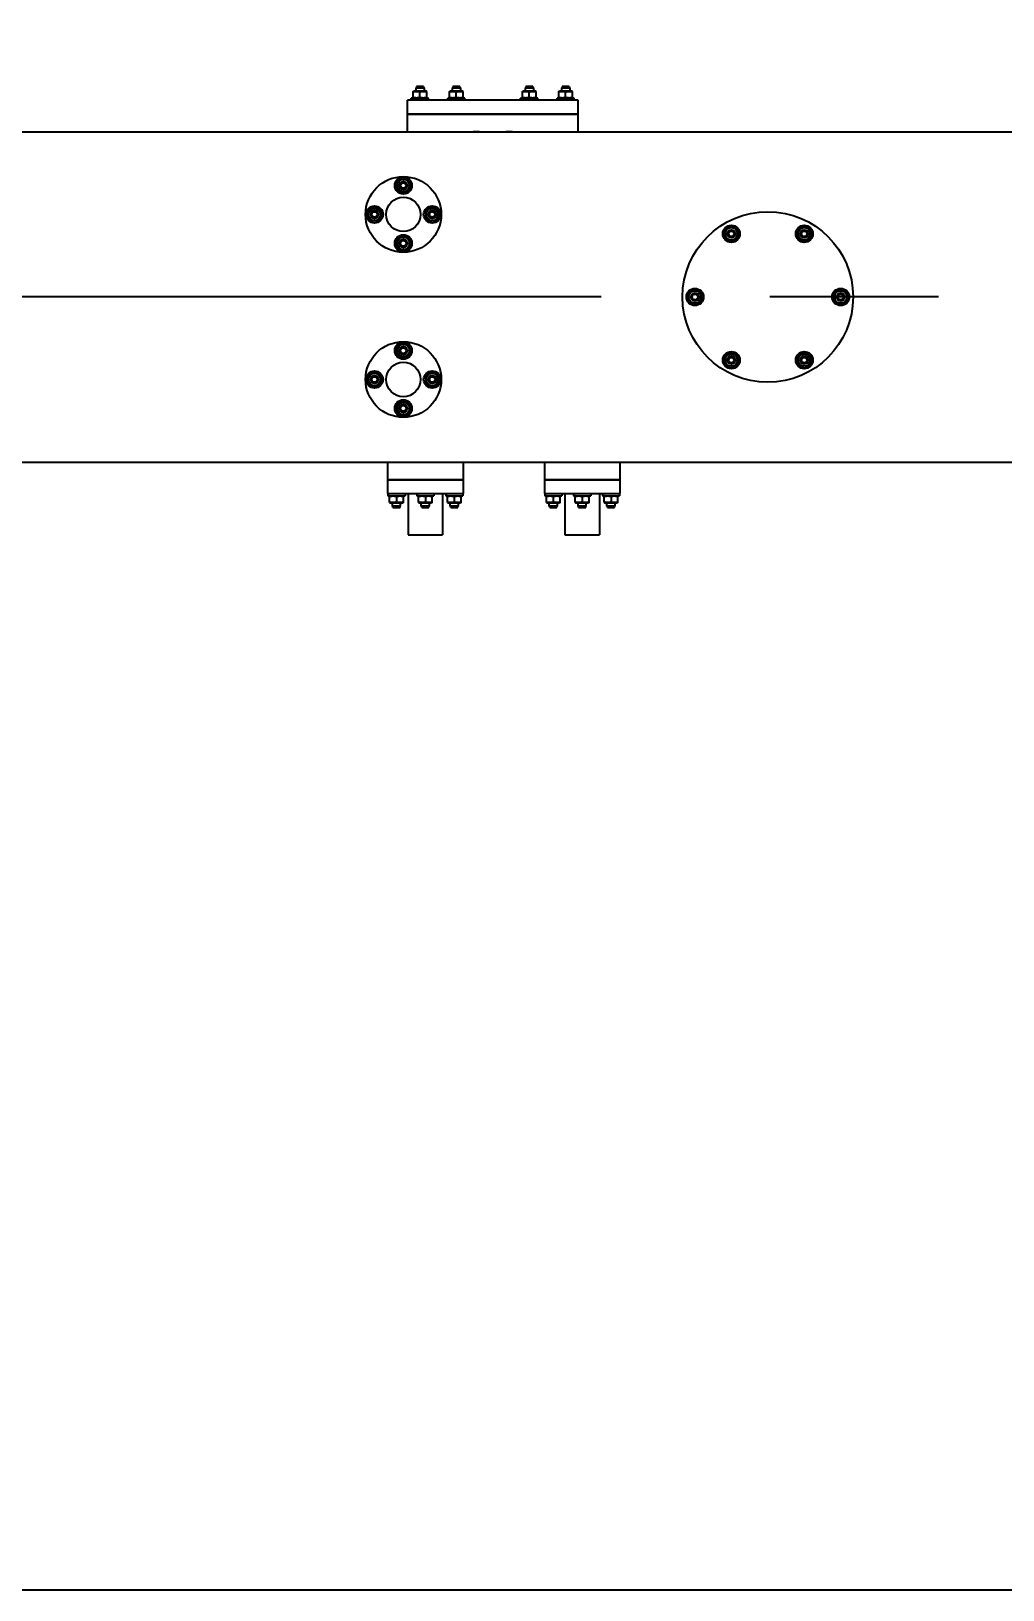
# Model space of a CAD drawing. Header units: millimetres. Extents: x 0 to 1189, y 0 to 841.
# Drawn here: x 922.78 to 951.05, y 661.59 to 706.92 of the extents above; entities that cross this region are included whole.
import ezdxf

# ---------------------------------------------------------------- set-up
doc = ezdxf.new("R2010")
doc.units = ezdxf.units.MM
doc.header["$LTSCALE"] = 65.395
doc.linetypes.add('CENTER', pattern=[0.6, 0.375, -0.075, 0.075, -0.075])
doc.layers.get('0').update_dxf_attribs({"linetype": 'CONTINUOUS'})
for name, color, linetype in [('ALL_AXIS', 7, 'CONTINUOUS'), ('ALL_CHAMFER', 7, 'CONTINUOUS'), ('ALL_DIMENSIONS', 7, 'CONTINUOUS'), ('ALL_ROUND', 7, 'CONTINUOUS')]:
    doc.layers.add(name, color=color, linetype=linetype)
doc.styles.get("Standard").update_dxf_attribs({"font": 'txt', "width": 0.7})
doc.dimstyles.new('DIMSTYLE_2', dxfattribs={"dimtxt": 3.5, "dimasz": 3, "dimexe": 0.18, "dimexo": 0.0625, "dimgap": 0.09, "dimtad": 1, "dimlfac": 25, "dimdsep": 46, "dimtxsty": 'STANDARD', "dimblk": '_FILLED', "dimblk1": '_FILLED', "dimblk2": '_FILLED', "dimcen": 0.09, "dimadec": 0, "dimazin": 0, "dimtp": 2, "dimtm": 2, "dimtfac": 1, "dimtofl": 0, "dimtmove": 0, "dimatfit": 3, "dimldrblk": '_FILLED', "dimfxl": 1, "dimtolj": 1, "dimarcsym": 0})
doc.dimstyles.new('DIMSTYLE_4', dxfattribs={"dimtxt": 3.5, "dimasz": 3, "dimexe": 0.18, "dimexo": 0.0625, "dimgap": 0.09, "dimtad": 1, "dimdec": 5, "dimlfac": 25, "dimdsep": 46, "dimtxsty": 'STANDARD', "dimblk": '_FILLED', "dimblk1": '_FILLED', "dimblk2": '_FILLED', "dimcen": 0.09, "dimadec": 0, "dimazin": 0, "dimtp": 0.8, "dimtm": 0.8, "dimtfac": 1, "dimtdec": 5, "dimtofl": 0, "dimtmove": 0, "dimatfit": 3, "dimldrblk": '_FILLED', "dimfxl": 1, "dimtolj": 1, "dimarcsym": 0})

# ---------------------------------------------------------------- blocks, each defined once
blk = doc.blocks.new('_FILLED')
at = {"color": 0, "linetype": 'BYBLOCK'}
blk.add_solid([(0, 0), (-1, 0.167), (-1, -0.167)], dxfattribs=at)
blk = doc.blocks.new('*D1')
at = {"layer": 'ALL_DIMENSIONS', "color": 2, "linetype": 'CONTINUOUS'}
for p, q in [((111.762, 705.039), (111.762, 735.427)), ((976.89, 705.039), (976.89, 735.427)), ((111.762, 733.427), (544.326, 733.427)), ((976.89, 733.427), (544.326, 733.427))]:
    blk.add_line(p, q, dxfattribs=at)
at = {"layer": 'ALL_DIMENSIONS', "color": 2, "linetype": 'CONTINUOUS', "xscale": 3, "yscale": 3, "zscale": 3, "rotation": 180}
blk.add_blockref('_FILLED', (111.762, 733.427), dxfattribs=at)
at = {"layer": 'ALL_DIMENSIONS', "color": 2, "linetype": 'CONTINUOUS', "xscale": 3, "yscale": 3, "zscale": 3}
blk.add_blockref('_FILLED', (976.89, 733.427), dxfattribs=at)
blk = doc.blocks.new('*D8')
at = {"layer": 'ALL_DIMENSIONS', "color": 2, "linetype": 'CONTINUOUS'}
for p, q in [((978.597, 699.187), (1041.728, 699.187)), ((1039.728, 699.187), (1039.728, 680.387)), ((1039.728, 661.587), (1039.728, 680.387)), ((922.176, 661.587), (1041.728, 661.587))]:
    blk.add_line(p, q, dxfattribs=at)
at = {"layer": 'ALL_DIMENSIONS', "color": 2, "linetype": 'CONTINUOUS', "xscale": 3, "yscale": 3, "zscale": 3}
for p, rotation in [((1039.728, 699.187), 90), ((1039.728, 661.587), 270)]:
    blk.add_blockref('_FILLED', p, dxfattribs=dict(at, rotation=rotation))

msp = doc.modelspace()

# ---------------------------------------------------------------- linework, layer by layer
at = {"color": 7, "linetype": 'CONTINUOUS'}
for p, q in [((933.88962713, 705.16758161), (933.90962893, 705.17912965)), ((933.88962893, 704.98267666), (933.88962893, 705.16758265)), ((933.90962893, 704.97112965), (933.88962893, 704.98267666)), ((933.90963031, 705.17912965), (934.26962755, 705.17912965)), ((934.19230842, 705.30712965), (933.98694944, 705.30712965)), ((934.08962893, 705.00053994), (934.08962893, 705.14971937)), ((934.28963074, 705.16758161), (934.26962893, 705.17912965)), ((934.26962893, 704.97112965), (934.28962893, 704.98267666)), ((934.28962893, 704.98267666), (934.28962893, 705.16758265)), ((934.94962713, 705.16758161), (934.96962893, 705.17912965)), ((934.94962893, 704.98267666), (934.94962893, 705.16758265)), ((934.96962893, 704.97112965), (934.94962893, 704.98267666)), ((934.96963031, 705.17912965), (935.32962755, 705.17912965)), ((935.25230842, 705.30712965), (935.04694944, 705.30712965)), ((935.14962893, 705.00053994), (935.14962893, 705.14971937)), ((935.34963074, 705.16758161), (935.32962893, 705.17912965)), ((935.32962893, 704.97112965), (935.34962893, 704.98267666)), ((935.34962893, 704.98267666), (935.34962893, 705.16758265)), ((937.06962713, 705.16758161), (937.08962893, 705.17912965)), ((937.06962893, 704.98267666), (937.06962893, 705.16758265)), ((937.08962893, 704.97112965), (937.06962893, 704.98267666)), ((937.08963031, 705.17912965), (937.44962755, 705.17912965)), ((937.37230842, 705.30712965), (937.16694944, 705.30712965)), ((937.26962893, 705.00053994), (937.26962893, 705.14971937)), ((937.46963074, 705.16758161), (937.44962893, 705.17912965)), ((937.44962893, 704.97112965), (937.46962893, 704.98267666)), ((937.46962893, 704.98267666), (937.46962893, 705.16758265)), ((938.12962713, 705.16758161), (938.14962893, 705.17912965)), ((938.12962893, 704.98267666), (938.12962893, 705.16758265)), ((938.14962893, 704.97112965), (938.12962893, 704.98267666)), ((938.14963031, 705.17912965), (938.50962755, 705.17912965)), ((938.43230842, 705.30712965), (938.22694944, 705.30712965)), ((938.32962893, 705.00053994), (938.32962893, 705.14971937)), ((938.52963074, 705.16758161), (938.50962893, 705.17912965)), ((938.50962893, 704.97112965), (938.52962893, 704.98267666)), ((938.52962893, 704.98267666), (938.52962893, 705.16758265)), ((933.72964913, 704.50712965), (938.68960873, 704.50712965)), ((920.20962893, 703.98712965), (934.31555972, 703.98712965)), ((938.10369814, 703.98712965), (969.36962893, 703.98712965)), ((933.60962893, 702.65806976), (933.40962893, 702.54259971)), ((933.80962893, 702.54259971), (933.60962893, 702.65806976)), ((933.40962893, 702.54259971), (933.40962893, 702.3116596)), ((933.40962893, 702.3116596), (933.60962893, 702.19618955)), ((933.60962893, 702.19618955), (933.80962893, 702.3116596)), ((933.80962893, 702.3116596), (933.80962893, 702.54259971)), ((932.76962893, 701.81806976), (932.56962893, 701.70259971)), ((932.96962893, 701.70259971), (932.76962893, 701.81806976)), ((934.44962893, 701.81806976), (934.24962893, 701.70259971)), ((934.64962893, 701.70259971), (934.44962893, 701.81806976)), ((932.56962893, 701.70259971), (932.56962893, 701.4716596)), ((932.56962893, 701.4716596), (932.76962893, 701.35618955)), ((932.76962893, 701.35618955), (932.96962893, 701.4716596)), ((932.96962893, 701.4716596), (932.96962893, 701.70259971)), ((934.24962893, 701.70259971), (934.24962893, 701.4716596)), ((934.24962893, 701.4716596), (934.44962893, 701.35618955)), ((934.44962893, 701.35618955), (934.64962893, 701.4716596)), ((934.64962893, 701.4716596), (934.64962893, 701.70259971)), ((933.60962893, 700.97806976), (933.40962893, 700.86259971)), ((933.40962893, 700.86259971), (933.40962893, 700.6316596)), ((933.80962893, 700.86259971), (933.60962893, 700.97806976)), ((933.80962893, 700.6316596), (933.80962893, 700.86259971)), ((943.14962893, 701.25404362), (942.94962893, 701.13857356)), ((942.94962893, 701.13857356), (942.94962893, 700.90763346)), ((942.94962893, 700.90763346), (943.14962893, 700.7921634)), ((943.34962893, 701.13857356), (943.14962893, 701.25404362)), ((943.14962893, 700.7921634), (943.34962893, 700.90763346)), ((943.34962893, 700.90763346), (943.34962893, 701.13857356)), ((945.26962893, 701.25404362), (945.06962893, 701.13857356)), ((945.06962893, 701.13857356), (945.06962893, 700.90763346)), ((945.06962893, 700.90763346), (945.26962893, 700.7921634)), ((945.46962893, 701.13857356), (945.26962893, 701.25404362)), ((945.26962893, 700.7921634), (945.46962893, 700.90763346)), ((945.46962893, 700.90763346), (945.46962893, 701.13857356)), ((933.40962893, 700.6316596), (933.60962893, 700.51618955)), ((933.60962893, 700.51618955), (933.80962893, 700.6316596)), ((942.08962893, 699.41806976), (941.88962893, 699.30259971)), ((941.88962893, 699.30259971), (941.88962893, 699.0716596)), ((941.88962893, 699.0716596), (942.08962893, 698.95618955)), ((942.28962893, 699.30259971), (942.08962893, 699.41806976)), ((942.08962893, 698.95618955), (942.28962893, 699.0716596)), ((942.28962893, 699.0716596), (942.28962893, 699.30259971)), ((946.32962893, 699.41806976), (946.12962893, 699.30259971)), ((946.12962893, 699.30259971), (946.12962893, 699.0716596)), ((946.12962893, 699.0716596), (946.32962893, 698.95618955)), ((946.52962893, 699.30259971), (946.32962893, 699.41806976)), ((946.32962893, 698.95618955), (946.52962893, 699.0716596)), ((946.52962893, 699.0716596), (946.52962893, 699.30259971)), ((933.60962893, 697.85806976), (933.40962893, 697.74259971)), ((933.40962893, 697.74259971), (933.40962893, 697.5116596)), ((933.80962893, 697.74259971), (933.60962893, 697.85806976)), ((933.80962893, 697.5116596), (933.80962893, 697.74259971)), ((933.40962893, 697.5116596), (933.60962893, 697.39618955)), ((933.60962893, 697.39618955), (933.80962893, 697.5116596)), ((943.14962893, 697.5820959), (942.94962893, 697.46662585)), ((942.94962893, 697.46662585), (942.94962893, 697.23568574)), ((942.94962893, 697.23568574), (943.14962893, 697.12021569)), ((943.34962893, 697.46662585), (943.14962893, 697.5820959)), ((943.14962893, 697.12021569), (943.34962893, 697.23568574)), ((943.34962893, 697.23568574), (943.34962893, 697.46662585)), ((945.26962893, 697.5820959), (945.06962893, 697.46662585)), ((945.06962893, 697.46662585), (945.06962893, 697.23568574)), ((945.06962893, 697.23568574), (945.26962893, 697.12021569)), ((945.46962893, 697.46662585), (945.26962893, 697.5820959)), ((945.26962893, 697.12021569), (945.46962893, 697.23568574)), ((945.46962893, 697.23568574), (945.46962893, 697.46662585)), ((932.76962893, 697.01806976), (932.56962893, 696.90259971)), ((932.56962893, 696.90259971), (932.56962893, 696.6716596)), ((932.96962893, 696.90259971), (932.76962893, 697.01806976)), ((932.96962893, 696.6716596), (932.96962893, 696.90259971)), ((934.44962893, 697.01806976), (934.24962893, 696.90259971)), ((934.24962893, 696.90259971), (934.24962893, 696.6716596)), ((934.64962893, 696.90259971), (934.44962893, 697.01806976)), ((934.64962893, 696.6716596), (934.64962893, 696.90259971)), ((932.56962893, 696.6716596), (932.76962893, 696.55618955)), ((932.76962893, 696.55618955), (932.96962893, 696.6716596)), ((934.24962893, 696.6716596), (934.44962893, 696.55618955)), ((934.44962893, 696.55618955), (934.64962893, 696.6716596)), ((933.60962893, 696.17806976), (933.40962893, 696.06259971)), ((933.40962893, 696.06259971), (933.40962893, 695.8316596)), ((933.40962893, 695.8316596), (933.60962893, 695.71618955)), ((933.80962893, 696.06259971), (933.60962893, 696.17806976)), ((933.60962893, 695.71618955), (933.80962893, 695.8316596)), ((933.80962893, 695.8316596), (933.80962893, 696.06259971)), ((935.34961997, 693.86712965), (933.14963789, 693.86712965)), ((939.90961997, 693.86712965), (937.70963789, 693.86712965)), ((933.20962713, 693.2066777), (933.22962893, 693.19512965)), ((933.22962893, 693.40312965), (933.20962893, 693.39158265)), ((933.20962893, 693.20667666), (933.20962893, 693.39158265)), ((933.58962755, 693.19512965), (933.22963031, 693.19512965)), ((933.40962893, 693.37371937), (933.40962893, 693.22453994)), ((933.58962893, 693.40312965), (933.60962893, 693.39158265)), ((933.60963074, 693.2066777), (933.58962893, 693.19512965)), ((933.60962893, 693.20667666), (933.60962893, 693.39158265)), ((934.04962713, 693.2066777), (934.06962893, 693.19512965)), ((934.06962893, 693.40312965), (934.04962893, 693.39158265)), ((934.04962893, 693.20667666), (934.04962893, 693.39158265)), ((934.42962755, 693.19512965), (934.06963031, 693.19512965)), ((934.24962893, 693.37371937), (934.24962893, 693.22453994)), ((934.42962893, 693.40312965), (934.44962893, 693.39158265)), ((934.44963074, 693.2066777), (934.42962893, 693.19512965)), ((934.44962893, 693.20667666), (934.44962893, 693.39158265)), ((934.88962713, 693.2066777), (934.90962893, 693.19512965)), ((934.90962893, 693.40312965), (934.88962893, 693.39158265)), ((934.88962893, 693.20667666), (934.88962893, 693.39158265)), ((935.26962755, 693.19512965), (934.90963031, 693.19512965)), ((935.08962893, 693.37371937), (935.08962893, 693.22453994)), ((935.26962893, 693.40312965), (935.28962893, 693.39158265)), ((935.28963074, 693.2066777), (935.26962893, 693.19512965)), ((935.28962893, 693.20667666), (935.28962893, 693.39158265)), ((937.76962713, 693.2066777), (937.78962893, 693.19512965)), ((937.78962893, 693.40312965), (937.76962893, 693.39158265)), ((937.76962893, 693.20667666), (937.76962893, 693.39158265)), ((938.14962755, 693.19512965), (937.78963031, 693.19512965)), ((937.96962893, 693.37371937), (937.96962893, 693.22453994)), ((938.14962893, 693.40312965), (938.16962893, 693.39158265)), ((938.16963074, 693.2066777), (938.14962893, 693.19512965)), ((938.16962893, 693.20667666), (938.16962893, 693.39158265)), ((938.60962713, 693.2066777), (938.62962893, 693.19512965)), ((938.62962893, 693.40312965), (938.60962893, 693.39158265)), ((938.60962893, 693.20667666), (938.60962893, 693.39158265)), ((938.98962755, 693.19512965), (938.62963031, 693.19512965)), ((938.80962893, 693.37371937), (938.80962893, 693.22453994)), ((938.98962893, 693.40312965), (939.00962893, 693.39158265)), ((939.00963074, 693.2066777), (938.98962893, 693.19512965)), ((939.00962893, 693.20667666), (939.00962893, 693.39158265)), ((939.44962713, 693.2066777), (939.46962893, 693.19512965)), ((939.46962893, 693.40312965), (939.44962893, 693.39158265)), ((939.44962893, 693.20667666), (939.44962893, 693.39158265)), ((939.82962755, 693.19512965), (939.46963031, 693.19512965)), ((939.64962893, 693.37371937), (939.64962893, 693.22453994)), ((939.82962893, 693.40312965), (939.84962893, 693.39158265)), ((939.84963074, 693.2066777), (939.82962893, 693.19512965)), ((939.84962893, 693.20667666), (939.84962893, 693.39158265)), ((933.30694944, 693.06712965), (933.51230842, 693.06712965)), ((934.14694944, 693.06712965), (934.35230842, 693.06712965)), ((934.98694944, 693.06712965), (935.19230842, 693.06712965)), ((937.86694944, 693.06712965), (938.07230842, 693.06712965)), ((938.70694944, 693.06712965), (938.91230842, 693.06712965)), ((939.54694944, 693.06712965), (939.75230842, 693.06712965))]:
    msp.add_line(p, q, dxfattribs=at)
at = {"color": 2, "linetype": 'CONTINUOUS'}
for p, q in [((933.98694944, 705.30712965), (933.98694944, 705.28445016)), ((934.19230842, 705.30712965), (934.19230842, 705.28445016)), ((935.04694944, 705.30712965), (935.04694944, 705.28445016)), ((935.25230842, 705.30712965), (935.25230842, 705.28445016)), ((937.16694944, 705.30712965), (937.16694944, 705.28445016)), ((937.37230842, 705.30712965), (937.37230842, 705.28445016)), ((938.22694944, 705.30712965), (938.22694944, 705.28445016)), ((938.43230842, 705.30712965), (938.43230842, 705.28445016)), ((933.30694944, 693.06712965), (933.30694944, 693.08980915)), ((933.51230842, 693.06712965), (933.51230842, 693.08980915)), ((934.14694944, 693.06712965), (934.14694944, 693.08980915)), ((934.35230842, 693.06712965), (934.35230842, 693.08980915)), ((934.98694944, 693.06712965), (934.98694944, 693.08980915)), ((935.19230842, 693.06712965), (935.19230842, 693.08980915)), ((937.86694944, 693.06712965), (937.86694944, 693.08980915)), ((938.07230842, 693.06712965), (938.07230842, 693.08980915)), ((938.70694944, 693.06712965), (938.70694944, 693.08980915)), ((938.91230842, 693.06712965), (938.91230842, 693.08980915)), ((939.54694944, 693.06712965), (939.54694944, 693.08980915)), ((939.75230842, 693.06712965), (939.75230842, 693.08980915))]:
    msp.add_line(p, q, dxfattribs=at)
at = {"color": 7, "linetype": 'CONTINUOUS'}
for points in [[(933.88962893, 705.14971937), (933.90015313, 705.15308744), (933.91049045, 705.15610057), (933.92061656, 705.15875573), (933.93060444, 705.16106201), (933.94051194, 705.16303023), (933.95036017, 705.16465218), (933.96018839, 705.16592604), (933.97000006, 705.16684352), (933.97981298, 705.16739617), (933.98962348, 705.16758265), (933.9994332, 705.16739662), (934.00924411, 705.16684454), (934.01905261, 705.16592795), (934.02887708, 705.16465522), (934.0387218, 705.16303461), (934.04862554, 705.161068), (934.05860625, 705.15876463), (934.06873068, 705.15611074), (934.07908067, 705.15309432), (934.08962893, 705.14971937)], [(933.88962893, 705.00053994), (933.90277028, 704.9963781), (933.9156401, 704.99277084), (933.92819268, 704.98972203), (933.94056514, 704.98722004), (933.95287597, 704.98524766), (933.96513528, 704.98382553), (933.97739538, 704.98296692), (933.98964808, 704.98267666), (934.00190031, 704.98296869), (934.01415904, 704.98382893), (934.02641644, 704.98525248), (934.03872376, 704.98722568), (934.05108953, 704.98972739), (934.06363407, 704.99277511), (934.07649593, 704.9963806), (934.08962893, 705.00053994)], [(934.08962893, 705.14971937), (934.10132707, 705.15344537), (934.11279597, 705.15673159), (934.12400082, 705.15957397), (934.13504608, 705.1619847), (934.14601921, 705.16397936), (934.15693648, 705.16554375), (934.16784378, 705.16667171), (934.17873981, 705.16735468), (934.18964, 705.16758069), (934.20054007, 705.16735376), (934.21143586, 705.16666988), (934.22234238, 705.16554115), (934.23325796, 705.16397621), (934.24422843, 705.16198136), (934.25526954, 705.15957105), (934.26646979, 705.15672945), (934.27793464, 705.15344418), (934.28962893, 705.14971937)], [(934.08962893, 705.00053994), (934.10277028, 704.9963781), (934.1156401, 704.99277084), (934.12819268, 704.98972203), (934.14056513, 704.98722004), (934.15287597, 704.98524766), (934.16513528, 704.98382553), (934.17739538, 704.98296692), (934.18964808, 704.98267666), (934.20190031, 704.98296869), (934.21415904, 704.98382893), (934.22641644, 704.98525248), (934.23872376, 704.98722568), (934.25108953, 704.98972739), (934.26363407, 704.99277511), (934.27649593, 704.9963806), (934.28962893, 705.00053994)], [(934.94962893, 705.14971937), (934.96015313, 705.15308744), (934.97049045, 705.15610057), (934.98061656, 705.15875573), (934.99060444, 705.16106201), (935.00051194, 705.16303023), (935.01036017, 705.16465218), (935.02018839, 705.16592604), (935.03000006, 705.16684352), (935.03981298, 705.16739617), (935.04962348, 705.16758265), (935.0594332, 705.16739662), (935.06924411, 705.16684454), (935.07905261, 705.16592795), (935.08887708, 705.16465522), (935.0987218, 705.16303461), (935.10862554, 705.161068), (935.11860625, 705.15876463), (935.12873068, 705.15611074), (935.13908067, 705.15309432), (935.14962893, 705.14971937)], [(934.94962893, 705.00053994), (934.96277028, 704.9963781), (934.9756401, 704.99277084), (934.98819268, 704.98972203), (935.00056513, 704.98722004), (935.01287597, 704.98524766), (935.02513528, 704.98382553), (935.03739538, 704.98296692), (935.04964808, 704.98267666), (935.06190031, 704.98296869), (935.07415904, 704.98382893), (935.08641644, 704.98525248), (935.09872376, 704.98722568), (935.11108953, 704.98972739), (935.12363407, 704.99277511), (935.13649593, 704.9963806), (935.14962893, 705.00053994)], [(935.14962893, 705.14971937), (935.16132707, 705.15344537), (935.17279597, 705.15673159), (935.18400082, 705.15957397), (935.19504608, 705.1619847), (935.20601921, 705.16397936), (935.21693648, 705.16554375), (935.22784378, 705.16667171), (935.23873981, 705.16735468), (935.24964, 705.16758069), (935.26054007, 705.16735376), (935.27143586, 705.16666988), (935.28234238, 705.16554115), (935.29325796, 705.16397621), (935.30422843, 705.16198136), (935.31526954, 705.15957105), (935.32646979, 705.15672945), (935.33793464, 705.15344418), (935.34962893, 705.14971937)], [(935.14962893, 705.00053994), (935.16277028, 704.9963781), (935.1756401, 704.99277084), (935.18819268, 704.98972203), (935.20056514, 704.98722004), (935.21287597, 704.98524766), (935.22513528, 704.98382553), (935.23739538, 704.98296692), (935.24964808, 704.98267666), (935.26190031, 704.98296869), (935.27415904, 704.98382893), (935.28641644, 704.98525248), (935.29872376, 704.98722568), (935.31108953, 704.98972739), (935.32363407, 704.99277511), (935.33649593, 704.9963806), (935.34962893, 705.00053994)], [(937.06962893, 705.14971937), (937.08015313, 705.15308744), (937.09049045, 705.15610057), (937.10061656, 705.15875573), (937.11060444, 705.16106201), (937.12051194, 705.16303023), (937.13036017, 705.16465218), (937.14018839, 705.16592604), (937.15000006, 705.16684352), (937.15981298, 705.16739617), (937.16962348, 705.16758265), (937.1794332, 705.16739662), (937.18924411, 705.16684454), (937.19905261, 705.16592795), (937.20887708, 705.16465522), (937.2187218, 705.16303461), (937.22862554, 705.161068), (937.23860625, 705.15876463), (937.24873068, 705.15611074), (937.25908067, 705.15309432), (937.26962893, 705.14971937)], [(937.06962893, 705.00053994), (937.08277028, 704.9963781), (937.0956401, 704.99277084), (937.10819268, 704.98972203), (937.12056513, 704.98722004), (937.13287597, 704.98524766), (937.14513528, 704.98382553), (937.15739538, 704.98296692), (937.16964808, 704.98267666), (937.18190031, 704.98296869), (937.19415904, 704.98382893), (937.20641644, 704.98525248), (937.21872376, 704.98722568), (937.23108953, 704.98972739), (937.24363407, 704.99277511), (937.25649593, 704.9963806), (937.26962893, 705.00053994)], [(937.26962893, 705.14971937), (937.28132707, 705.15344537), (937.29279597, 705.15673159), (937.30400082, 705.15957397), (937.31504608, 705.1619847), (937.32601921, 705.16397936), (937.33693648, 705.16554375), (937.34784378, 705.16667171), (937.35873981, 705.16735468), (937.36964, 705.16758069), (937.38054007, 705.16735376), (937.39143586, 705.16666988), (937.40234238, 705.16554115), (937.41325796, 705.16397621), (937.42422843, 705.16198136), (937.43526954, 705.15957105), (937.44646979, 705.15672945), (937.45793464, 705.15344418), (937.46962893, 705.14971937)], [(937.26962893, 705.00053994), (937.28277028, 704.9963781), (937.2956401, 704.99277084), (937.30819268, 704.98972203), (937.32056514, 704.98722004), (937.33287597, 704.98524766), (937.34513528, 704.98382553), (937.35739538, 704.98296692), (937.36964808, 704.98267666), (937.38190031, 704.98296869), (937.39415904, 704.98382893), (937.40641644, 704.98525248), (937.41872376, 704.98722568), (937.43108953, 704.98972739), (937.44363407, 704.99277511), (937.45649593, 704.9963806), (937.46962893, 705.00053994)], [(938.12962893, 705.14971937), (938.14015313, 705.15308744), (938.15049045, 705.15610057), (938.16061656, 705.15875573), (938.17060444, 705.16106201), (938.18051194, 705.16303023), (938.19036017, 705.16465218), (938.20018839, 705.16592604), (938.21000006, 705.16684352), (938.21981298, 705.16739617), (938.22962348, 705.16758265), (938.2394332, 705.16739662), (938.24924411, 705.16684454), (938.25905261, 705.16592795), (938.26887708, 705.16465522), (938.2787218, 705.16303461), (938.28862554, 705.161068), (938.29860625, 705.15876463), (938.30873068, 705.15611074), (938.31908067, 705.15309432), (938.32962893, 705.14971937)], [(938.12962893, 705.00053994), (938.14277028, 704.9963781), (938.1556401, 704.99277084), (938.16819268, 704.98972203), (938.18056514, 704.98722004), (938.19287597, 704.98524766), (938.20513528, 704.98382553), (938.21739538, 704.98296692), (938.22964808, 704.98267666), (938.24190031, 704.98296869), (938.25415904, 704.98382893), (938.26641644, 704.98525248), (938.27872376, 704.98722568), (938.29108953, 704.98972739), (938.30363407, 704.99277511), (938.31649593, 704.9963806), (938.32962893, 705.00053994)], [(938.32962893, 705.14971937), (938.34132707, 705.15344537), (938.35279597, 705.15673159), (938.36400082, 705.15957397), (938.37504608, 705.1619847), (938.38601921, 705.16397936), (938.39693648, 705.16554375), (938.40784378, 705.16667171), (938.41873981, 705.16735468), (938.42964, 705.16758069), (938.44054007, 705.16735376), (938.45143586, 705.16666988), (938.46234238, 705.16554115), (938.47325796, 705.16397621), (938.48422843, 705.16198136), (938.49526954, 705.15957105), (938.50646979, 705.15672945), (938.51793464, 705.15344418), (938.52962893, 705.14971937)], [(938.32962893, 705.00053994), (938.34277028, 704.9963781), (938.3556401, 704.99277084), (938.36819268, 704.98972203), (938.38056513, 704.98722004), (938.39287597, 704.98524766), (938.40513528, 704.98382553), (938.41739538, 704.98296692), (938.42964808, 704.98267666), (938.44190031, 704.98296869), (938.45415904, 704.98382893), (938.46641644, 704.98525248), (938.47872376, 704.98722568), (938.49108953, 704.98972739), (938.50363407, 704.99277511), (938.51649593, 704.9963806), (938.52962893, 705.00053994)], [(936.40786572, 703.9822303), (936.2087011, 703.98094426), (936.00974267, 703.9822519), (935.81951354, 703.98522479), (935.63517267, 703.98712965)], [(936.7840852, 703.98712965), (936.5987134, 703.98521296), (936.40786572, 703.9822303)], [(933.40962893, 693.37371937), (933.39648758, 693.37788121), (933.38361776, 693.38148847), (933.37106518, 693.38453728), (933.35869273, 693.38703927), (933.34638189, 693.38901164), (933.33412258, 693.39043378), (933.32186248, 693.39129239), (933.30960979, 693.39158265), (933.29735755, 693.39129061), (933.28509882, 693.39043037), (933.27284142, 693.38900682), (933.2605341, 693.38703362), (933.24816833, 693.38453192), (933.2356238, 693.3814842), (933.22276193, 693.37787871), (933.20962893, 693.37371937)], [(933.40962893, 693.22453994), (933.39793079, 693.22081394), (933.38646189, 693.21752772), (933.37525704, 693.21468534), (933.36421178, 693.21227461), (933.35323865, 693.21027995), (933.34232138, 693.20871556), (933.33141408, 693.20758759), (933.32051806, 693.20690463), (933.30961786, 693.20667862), (933.2987178, 693.20690555), (933.287822, 693.20758942), (933.27691549, 693.20871815), (933.2659999, 693.21028309), (933.25502943, 693.21227794), (933.24398832, 693.21468826), (933.23278807, 693.21752986), (933.22132322, 693.22081513), (933.20962893, 693.22453994)], [(933.60962893, 693.37371937), (933.59648758, 693.37788121), (933.58361776, 693.38148847), (933.57106518, 693.38453728), (933.55869273, 693.38703927), (933.54638189, 693.38901164), (933.53412258, 693.39043378), (933.52186248, 693.39129239), (933.50960979, 693.39158265), (933.49735755, 693.39129061), (933.48509882, 693.39043037), (933.47284142, 693.38900682), (933.4605341, 693.38703362), (933.44816833, 693.38453192), (933.4356238, 693.3814842), (933.42276193, 693.37787871), (933.40962893, 693.37371937)], [(933.60962893, 693.22453994), (933.59910473, 693.22117187), (933.58876742, 693.21815874), (933.57864131, 693.21550358), (933.56865342, 693.2131973), (933.55874592, 693.21122908), (933.54889769, 693.20960712), (933.53906947, 693.20833326), (933.5292578, 693.20741579), (933.51944489, 693.20686313), (933.50963438, 693.20667666), (933.49982467, 693.20686268), (933.49001375, 693.20741476), (933.48020525, 693.20833135), (933.47038078, 693.20960408), (933.46053606, 693.2112247), (933.45063232, 693.2131913), (933.44065161, 693.21549467), (933.43052718, 693.21814856), (933.42017719, 693.22116499), (933.40962893, 693.22453994)], [(934.24962893, 693.37371937), (934.23648758, 693.37788121), (934.22361776, 693.38148847), (934.21106518, 693.38453728), (934.19869273, 693.38703927), (934.18638189, 693.38901164), (934.17412258, 693.39043378), (934.16186248, 693.39129239), (934.14960979, 693.39158265), (934.13735755, 693.39129061), (934.12509882, 693.39043037), (934.11284142, 693.38900682), (934.1005341, 693.38703362), (934.08816833, 693.38453192), (934.0756238, 693.3814842), (934.06276193, 693.37787871), (934.04962893, 693.37371937)], [(934.24962893, 693.22453994), (934.23793079, 693.22081394), (934.22646189, 693.21752772), (934.21525704, 693.21468534), (934.20421178, 693.21227461), (934.19323865, 693.21027995), (934.18232138, 693.20871556), (934.17141408, 693.20758759), (934.16051806, 693.20690463), (934.14961786, 693.20667862), (934.1387178, 693.20690555), (934.127822, 693.20758942), (934.11691549, 693.20871815), (934.1059999, 693.21028309), (934.09502943, 693.21227794), (934.08398832, 693.21468826), (934.07278807, 693.21752986), (934.06132322, 693.22081513), (934.04962893, 693.22453994)], [(934.44962893, 693.37371937), (934.43648758, 693.37788121), (934.42361776, 693.38148847), (934.41106518, 693.38453728), (934.39869273, 693.38703927), (934.38638189, 693.38901164), (934.37412258, 693.39043378), (934.36186248, 693.39129239), (934.34960979, 693.39158265), (934.33735755, 693.39129061), (934.32509882, 693.39043037), (934.31284142, 693.38900682), (934.3005341, 693.38703362), (934.28816833, 693.38453192), (934.2756238, 693.3814842), (934.26276193, 693.37787871), (934.24962893, 693.37371937)], [(934.44962893, 693.22453994), (934.43910473, 693.22117187), (934.42876742, 693.21815874), (934.41864131, 693.21550358), (934.40865342, 693.2131973), (934.39874592, 693.21122908), (934.38889769, 693.20960712), (934.37906947, 693.20833326), (934.3692578, 693.20741579), (934.35944489, 693.20686313), (934.34963438, 693.20667666), (934.33982467, 693.20686268), (934.33001375, 693.20741476), (934.32020525, 693.20833135), (934.31038078, 693.20960408), (934.30053606, 693.2112247), (934.29063232, 693.2131913), (934.28065161, 693.21549467), (934.27052718, 693.21814856), (934.26017719, 693.22116499), (934.24962893, 693.22453994)], [(935.08962893, 693.37371937), (935.07648758, 693.37788121), (935.06361776, 693.38148847), (935.05106518, 693.38453728), (935.03869273, 693.38703927), (935.02638189, 693.38901164), (935.01412258, 693.39043378), (935.00186248, 693.39129239), (934.98960979, 693.39158265), (934.97735755, 693.39129061), (934.96509882, 693.39043037), (934.95284142, 693.38900682), (934.9405341, 693.38703362), (934.92816833, 693.38453192), (934.9156238, 693.3814842), (934.90276193, 693.37787871), (934.88962893, 693.37371937)], [(935.08962893, 693.22453994), (935.07793079, 693.22081394), (935.06646189, 693.21752772), (935.05525704, 693.21468534), (935.04421178, 693.21227461), (935.03323865, 693.21027995), (935.02232138, 693.20871556), (935.01141408, 693.20758759), (935.00051806, 693.20690463), (934.98961786, 693.20667862), (934.9787178, 693.20690555), (934.967822, 693.20758942), (934.95691549, 693.20871815), (934.9459999, 693.21028309), (934.93502943, 693.21227794), (934.92398832, 693.21468826), (934.91278807, 693.21752986), (934.90132322, 693.22081513), (934.88962893, 693.22453994)], [(935.28962893, 693.37371937), (935.27648758, 693.37788121), (935.26361776, 693.38148847), (935.25106518, 693.38453728), (935.23869273, 693.38703927), (935.22638189, 693.38901164), (935.21412258, 693.39043378), (935.20186248, 693.39129239), (935.18960979, 693.39158265), (935.17735755, 693.39129061), (935.16509882, 693.39043037), (935.15284142, 693.38900682), (935.1405341, 693.38703362), (935.12816833, 693.38453192), (935.1156238, 693.3814842), (935.10276193, 693.37787871), (935.08962893, 693.37371937)], [(935.28962893, 693.22453994), (935.27910473, 693.22117187), (935.26876742, 693.21815874), (935.25864131, 693.21550358), (935.24865342, 693.2131973), (935.23874592, 693.21122908), (935.22889769, 693.20960712), (935.21906947, 693.20833326), (935.2092578, 693.20741579), (935.19944489, 693.20686313), (935.18963438, 693.20667666), (935.17982467, 693.20686268), (935.17001375, 693.20741476), (935.16020525, 693.20833135), (935.15038078, 693.20960408), (935.14053606, 693.2112247), (935.13063232, 693.2131913), (935.12065161, 693.21549467), (935.11052718, 693.21814856), (935.10017719, 693.22116499), (935.08962893, 693.22453994)], [(937.96962893, 693.37371937), (937.95648758, 693.37788121), (937.94361776, 693.38148847), (937.93106518, 693.38453728), (937.91869273, 693.38703927), (937.90638189, 693.38901164), (937.89412258, 693.39043378), (937.88186248, 693.39129239), (937.86960979, 693.39158265), (937.85735755, 693.39129061), (937.84509882, 693.39043037), (937.83284142, 693.38900682), (937.8205341, 693.38703362), (937.80816833, 693.38453192), (937.7956238, 693.3814842), (937.78276193, 693.37787871), (937.76962893, 693.37371937)], [(937.96962893, 693.22453994), (937.95793079, 693.22081394), (937.94646189, 693.21752772), (937.93525704, 693.21468534), (937.92421178, 693.21227461), (937.91323865, 693.21027995), (937.90232138, 693.20871556), (937.89141408, 693.20758759), (937.88051806, 693.20690463), (937.86961786, 693.20667862), (937.8587178, 693.20690555), (937.847822, 693.20758942), (937.83691549, 693.20871815), (937.8259999, 693.21028309), (937.81502943, 693.21227794), (937.80398832, 693.21468826), (937.79278807, 693.21752986), (937.78132322, 693.22081513), (937.76962893, 693.22453994)], [(938.16962893, 693.37371937), (938.15648758, 693.37788121), (938.14361776, 693.38148847), (938.13106518, 693.38453728), (938.11869273, 693.38703927), (938.10638189, 693.38901164), (938.09412258, 693.39043378), (938.08186248, 693.39129239), (938.06960979, 693.39158265), (938.05735755, 693.39129061), (938.04509882, 693.39043037), (938.03284142, 693.38900682), (938.0205341, 693.38703362), (938.00816833, 693.38453192), (937.9956238, 693.3814842), (937.98276193, 693.37787871), (937.96962893, 693.37371937)], [(938.16962893, 693.22453994), (938.15910473, 693.22117187), (938.14876742, 693.21815874), (938.13864131, 693.21550358), (938.12865342, 693.2131973), (938.11874592, 693.21122908), (938.10889769, 693.20960712), (938.09906947, 693.20833326), (938.0892578, 693.20741579), (938.07944489, 693.20686313), (938.06963438, 693.20667666), (938.05982467, 693.20686268), (938.05001375, 693.20741476), (938.04020525, 693.20833135), (938.03038078, 693.20960408), (938.02053606, 693.2112247), (938.01063232, 693.2131913), (938.00065161, 693.21549467), (937.99052718, 693.21814856), (937.98017719, 693.22116499), (937.96962893, 693.22453994)], [(938.80962893, 693.37371937), (938.79648758, 693.37788121), (938.78361776, 693.38148847), (938.77106518, 693.38453728), (938.75869273, 693.38703927), (938.74638189, 693.38901164), (938.73412258, 693.39043378), (938.72186248, 693.39129239), (938.70960979, 693.39158265), (938.69735755, 693.39129061), (938.68509882, 693.39043037), (938.67284142, 693.38900682), (938.6605341, 693.38703362), (938.64816833, 693.38453192), (938.6356238, 693.3814842), (938.62276193, 693.37787871), (938.60962893, 693.37371937)], [(938.80962893, 693.22453994), (938.79793079, 693.22081394), (938.78646189, 693.21752772), (938.77525704, 693.21468534), (938.76421178, 693.21227461), (938.75323865, 693.21027995), (938.74232138, 693.20871556), (938.73141408, 693.20758759), (938.72051806, 693.20690463), (938.70961786, 693.20667862), (938.6987178, 693.20690555), (938.687822, 693.20758942), (938.67691549, 693.20871815), (938.6659999, 693.21028309), (938.65502943, 693.21227794), (938.64398832, 693.21468826), (938.63278807, 693.21752986), (938.62132322, 693.22081513), (938.60962893, 693.22453994)], [(939.00962893, 693.37371937), (938.99648758, 693.37788121), (938.98361776, 693.38148847), (938.97106518, 693.38453728), (938.95869273, 693.38703927), (938.94638189, 693.38901164), (938.93412258, 693.39043378), (938.92186248, 693.39129239), (938.90960979, 693.39158265), (938.89735755, 693.39129061), (938.88509882, 693.39043037), (938.87284142, 693.38900682), (938.8605341, 693.38703362), (938.84816833, 693.38453192), (938.8356238, 693.3814842), (938.82276193, 693.37787871), (938.80962893, 693.37371937)], [(939.00962893, 693.22453994), (938.99910473, 693.22117187), (938.98876742, 693.21815874), (938.97864131, 693.21550358), (938.96865342, 693.2131973), (938.95874592, 693.21122908), (938.94889769, 693.20960712), (938.93906947, 693.20833326), (938.9292578, 693.20741579), (938.91944489, 693.20686313), (938.90963438, 693.20667666), (938.89982467, 693.20686268), (938.89001375, 693.20741476), (938.88020525, 693.20833135), (938.87038078, 693.20960408), (938.86053606, 693.2112247), (938.85063232, 693.2131913), (938.84065161, 693.21549467), (938.83052718, 693.21814856), (938.82017719, 693.22116499), (938.80962893, 693.22453994)], [(939.64962893, 693.37371937), (939.63648758, 693.37788121), (939.62361776, 693.38148847), (939.61106518, 693.38453728), (939.59869273, 693.38703927), (939.58638189, 693.38901164), (939.57412258, 693.39043378), (939.56186248, 693.39129239), (939.54960979, 693.39158265), (939.53735755, 693.39129061), (939.52509882, 693.39043037), (939.51284142, 693.38900682), (939.5005341, 693.38703362), (939.48816833, 693.38453192), (939.4756238, 693.3814842), (939.46276193, 693.37787871), (939.44962893, 693.37371937)], [(939.64962893, 693.22453994), (939.63793079, 693.22081394), (939.62646189, 693.21752772), (939.61525704, 693.21468534), (939.60421178, 693.21227461), (939.59323865, 693.21027995), (939.58232138, 693.20871556), (939.57141408, 693.20758759), (939.56051806, 693.20690463), (939.54961786, 693.20667862), (939.5387178, 693.20690555), (939.527822, 693.20758942), (939.51691549, 693.20871815), (939.5059999, 693.21028309), (939.49502943, 693.21227794), (939.48398832, 693.21468826), (939.47278807, 693.21752986), (939.46132322, 693.22081513), (939.44962893, 693.22453994)], [(939.84962893, 693.37371937), (939.83648758, 693.37788121), (939.82361776, 693.38148847), (939.81106518, 693.38453728), (939.79869273, 693.38703927), (939.78638189, 693.38901164), (939.77412258, 693.39043378), (939.76186248, 693.39129239), (939.74960979, 693.39158265), (939.73735755, 693.39129061), (939.72509882, 693.39043037), (939.71284142, 693.38900682), (939.7005341, 693.38703362), (939.68816833, 693.38453192), (939.6756238, 693.3814842), (939.66276193, 693.37787871), (939.64962893, 693.37371937)], [(939.84962893, 693.22453994), (939.83910473, 693.22117187), (939.82876742, 693.21815874), (939.81864131, 693.21550358), (939.80865342, 693.2131973), (939.79874592, 693.21122908), (939.78889769, 693.20960712), (939.77906947, 693.20833326), (939.7692578, 693.20741579), (939.75944489, 693.20686313), (939.74963438, 693.20667666), (939.73982467, 693.20686268), (939.73001375, 693.20741476), (939.72020525, 693.20833135), (939.71038078, 693.20960408), (939.70053606, 693.2112247), (939.69063232, 693.2131913), (939.68065161, 693.21549467), (939.67052718, 693.21814856), (939.66017719, 693.22116499), (939.64962893, 693.22453994)]]:
    msp.add_lwpolyline(points, dxfattribs=at)
for centre in [(933.60962893, 702.42712965), (932.76962893, 701.58712965), (934.44962893, 701.58712965), (933.60962893, 700.74712965), (943.14962893, 701.02310351), (945.26962893, 701.02310351), (942.08962893, 699.18712965), (946.32962893, 699.18712965), (933.60962893, 697.62712965), (943.14962893, 697.3511558), (945.26962893, 697.3511558), (932.76962893, 696.78712965), (934.44962893, 696.78712965), (933.60962893, 695.94712965)]:
    msp.add_circle(centre, 0.18, dxfattribs=at)
at = {"color": 2, "linetype": 'CONTINUOUS'}
for centre in [(933.60962893, 702.42712965), (932.76962893, 701.58712965), (934.44962893, 701.58712965), (933.60962893, 700.74712965), (943.14962893, 701.02310351), (945.26962893, 701.02310351), (942.08962893, 699.18712965), (946.32962893, 699.18712965), (933.60962893, 697.62712965), (943.14962893, 697.3511558), (945.26962893, 697.3511558), (932.76962893, 696.78712965), (934.44962893, 696.78712965), (933.60962893, 695.94712965)]:
    msp.add_arc(centre, 0.10267949, 255, 195, dxfattribs=at)
at = {"layer": 'ALL_AXIS', "color": 7, "linetype": 'CONTINUOUS'}
for p, q in [((933.72962893, 703.98712965), (933.72962893, 704.90712965)), ((938.68962893, 704.90712965), (933.72962893, 704.90712965)), ((933.83962893, 704.90712965), (933.83962893, 704.97112965)), ((934.33962893, 704.97112965), (933.83962893, 704.97112965)), ((933.90962893, 704.97112965), (933.88962893, 704.98267666)), ((933.96962893, 705.26712965), (933.96962893, 705.17912965)), ((934.20962893, 705.26712965), (934.20962893, 705.17912965)), ((934.26962893, 704.97112965), (934.28962893, 704.98267666)), ((934.33962893, 704.90712965), (934.33962893, 704.97112965)), ((934.89962893, 704.90712965), (934.89962893, 704.97112965)), ((935.39962893, 704.97112965), (934.89962893, 704.97112965)), ((934.96962893, 704.97112965), (934.94962893, 704.98267666)), ((935.02962893, 705.26712965), (935.02962893, 705.17912965)), ((935.26962893, 705.26712965), (935.26962893, 705.17912965)), ((935.32962893, 704.97112965), (935.34962893, 704.98267666)), ((935.39962893, 704.90712965), (935.39962893, 704.97112965)), ((937.01962893, 704.90712965), (937.01962893, 704.97112965)), ((937.51962893, 704.97112965), (937.01962893, 704.97112965)), ((937.08962893, 704.97112965), (937.06962893, 704.98267666)), ((937.14962893, 705.26712965), (937.14962893, 705.17912965)), ((937.38962893, 705.26712965), (937.38962893, 705.17912965)), ((937.44962893, 704.97112965), (937.46962893, 704.98267666)), ((937.51962893, 704.90712965), (937.51962893, 704.97112965)), ((938.07962893, 704.90712965), (938.07962893, 704.97112965)), ((938.57962893, 704.97112965), (938.07962893, 704.97112965)), ((938.14962893, 704.97112965), (938.12962893, 704.98267666)), ((938.20962893, 705.26712965), (938.20962893, 705.17912965)), ((938.44962893, 705.26712965), (938.44962893, 705.17912965)), ((938.50962893, 704.97112965), (938.52962893, 704.98267666)), ((938.57962893, 704.90712965), (938.57962893, 704.97112965)), ((938.68962893, 703.98712965), (938.68962893, 704.90712965)), ((938.68962893, 704.50712965), (933.72962893, 704.50712965)), ((934.31555972, 703.98712965), (938.10369814, 703.98712965)), ((933.14962893, 694.38712965), (933.14962893, 693.46712965)), ((935.34962893, 694.38712965), (935.34962893, 693.46712965)), ((937.70962893, 694.38712965), (937.70962893, 693.46712965)), ((939.90962893, 694.38712965), (939.90962893, 693.46712965)), ((933.14962893, 693.86712965), (935.34962893, 693.86712965)), ((937.70962893, 693.86712965), (939.90962893, 693.86712965)), ((933.14962893, 693.46712965), (935.34962893, 693.46712965)), ((933.15962893, 693.46712965), (933.15962893, 693.40312965)), ((933.15962893, 693.40312965), (933.65962893, 693.40312965)), ((933.22962893, 693.40312965), (933.20962893, 693.39158265)), ((933.28962893, 693.10712965), (933.28962893, 693.19512965)), ((933.52962893, 693.10712965), (933.52962893, 693.19512965)), ((933.58962893, 693.40312965), (933.60962893, 693.39158265)), ((933.65962893, 693.46712965), (933.65962893, 693.40312965)), ((933.74962893, 693.46712965), (933.74962893, 692.26712965)), ((933.99962893, 693.46712965), (933.99962893, 693.40312965)), ((933.99962893, 693.40312965), (934.49962893, 693.40312965)), ((934.06962893, 693.40312965), (934.04962893, 693.39158265)), ((934.12962893, 693.10712965), (934.12962893, 693.19512965)), ((934.36962893, 693.10712965), (934.36962893, 693.19512965)), ((934.42962893, 693.40312965), (934.44962893, 693.39158265)), ((934.49962893, 693.46712965), (934.49962893, 693.40312965)), ((934.74962893, 693.46712965), (934.74962893, 692.26712965)), ((934.83962893, 693.46712965), (934.83962893, 693.40312965)), ((934.83962893, 693.40312965), (935.33962893, 693.40312965)), ((934.90962893, 693.40312965), (934.88962893, 693.39158265)), ((934.96962893, 693.10712965), (934.96962893, 693.19512965)), ((935.20962893, 693.10712965), (935.20962893, 693.19512965)), ((935.26962893, 693.40312965), (935.28962893, 693.39158265)), ((935.33962893, 693.46712965), (935.33962893, 693.40312965)), ((937.70962893, 693.46712965), (939.90962893, 693.46712965)), ((937.71962893, 693.46712965), (937.71962893, 693.40312965)), ((937.71962893, 693.40312965), (938.21962893, 693.40312965)), ((937.78962893, 693.40312965), (937.76962893, 693.39158265)), ((937.84962893, 693.10712965), (937.84962893, 693.19512965)), ((938.08962893, 693.10712965), (938.08962893, 693.19512965)), ((938.14962893, 693.40312965), (938.16962893, 693.39158265)), ((938.21962893, 693.46712965), (938.21962893, 693.40312965)), ((938.30962893, 693.46712965), (938.30962893, 692.26712965)), ((938.55962893, 693.46712965), (938.55962893, 693.40312965)), ((938.55962893, 693.40312965), (939.05962893, 693.40312965)), ((938.62962893, 693.40312965), (938.60962893, 693.39158265)), ((938.68962893, 693.10712965), (938.68962893, 693.19512965)), ((938.92962893, 693.10712965), (938.92962893, 693.19512965)), ((938.98962893, 693.40312965), (939.00962893, 693.39158265)), ((939.05962893, 693.46712965), (939.05962893, 693.40312965)), ((939.30962893, 693.46712965), (939.30962893, 692.26712965)), ((939.39962893, 693.46712965), (939.39962893, 693.40312965)), ((939.39962893, 693.40312965), (939.89962893, 693.40312965)), ((939.46962893, 693.40312965), (939.44962893, 693.39158265)), ((939.52962893, 693.10712965), (939.52962893, 693.19512965)), ((939.76962893, 693.10712965), (939.76962893, 693.19512965)), ((939.82962893, 693.40312965), (939.84962893, 693.39158265)), ((939.89962893, 693.46712965), (939.89962893, 693.40312965)), ((933.74962893, 692.26712965), (934.74962893, 692.26712965)), ((938.30962893, 692.26712965), (939.30962893, 692.26712965))]:
    msp.add_line(p, q, dxfattribs=at)
at = {"layer": 'ALL_AXIS', "color": 7, "linetype": 'CENTER'}
msp.add_line((978.59743447, 699.18712965), (109.76175857, 699.18712965), dxfattribs=at)
at = {"layer": 'ALL_AXIS', "color": 7, "linetype": 'CONTINUOUS'}
for centre, radius in [((933.60962893, 701.58712965), 1.1), ((933.60962893, 702.42712965), 0.25), ((932.76962893, 701.58712965), 0.25), ((933.60962893, 701.58712965), 0.5), ((934.44962893, 701.58712965), 0.25), ((944.20962893, 699.18712965), 2.48), ((943.14962893, 701.02310351), 0.25), ((945.26962893, 701.02310351), 0.25), ((933.60962893, 700.74712965), 0.25), ((942.08962893, 699.18712965), 0.25), ((946.32962893, 699.18712965), 0.25), ((933.60962893, 696.78712965), 1.1), ((933.60962893, 697.62712965), 0.25), ((933.60962893, 696.78712965), 0.5), ((943.14962893, 697.3511558), 0.25), ((945.26962893, 697.3511558), 0.25), ((932.76962893, 696.78712965), 0.25), ((934.44962893, 696.78712965), 0.25), ((933.60962893, 695.94712965), 0.25)]:
    msp.add_circle(centre, radius, dxfattribs=at)
at = {"layer": 'ALL_CHAMFER', "color": 7, "linetype": 'CONTINUOUS'}
for p, q in [((934.00962893, 705.30712965), (933.96962893, 705.26712965)), ((933.96962893, 705.26712965), (934.20962893, 705.26712965)), ((934.00962893, 705.30712965), (934.16962893, 705.30712965)), ((934.16962893, 705.30712965), (934.20962893, 705.26712965)), ((935.06962893, 705.30712965), (935.02962893, 705.26712965)), ((935.02962893, 705.26712965), (935.26962893, 705.26712965)), ((935.06962893, 705.30712965), (935.22962893, 705.30712965)), ((935.22962893, 705.30712965), (935.26962893, 705.26712965)), ((937.18962893, 705.30712965), (937.14962893, 705.26712965)), ((937.14962893, 705.26712965), (937.38962893, 705.26712965)), ((937.18962893, 705.30712965), (937.34962893, 705.30712965)), ((937.34962893, 705.30712965), (937.38962893, 705.26712965)), ((938.24962893, 705.30712965), (938.20962893, 705.26712965)), ((938.20962893, 705.26712965), (938.44962893, 705.26712965)), ((938.24962893, 705.30712965), (938.40962893, 705.30712965)), ((938.40962893, 705.30712965), (938.44962893, 705.26712965)), ((933.32962893, 693.06712965), (933.28962893, 693.10712965)), ((933.52962893, 693.10712965), (933.28962893, 693.10712965)), ((933.48962893, 693.06712965), (933.52962893, 693.10712965)), ((934.16962893, 693.06712965), (934.12962893, 693.10712965)), ((934.36962893, 693.10712965), (934.12962893, 693.10712965)), ((934.32962893, 693.06712965), (934.36962893, 693.10712965)), ((935.00962893, 693.06712965), (934.96962893, 693.10712965)), ((935.20962893, 693.10712965), (934.96962893, 693.10712965)), ((935.16962893, 693.06712965), (935.20962893, 693.10712965)), ((937.88962893, 693.06712965), (937.84962893, 693.10712965)), ((938.08962893, 693.10712965), (937.84962893, 693.10712965)), ((938.04962893, 693.06712965), (938.08962893, 693.10712965)), ((938.92962893, 693.10712965), (938.68962893, 693.10712965)), ((938.72962893, 693.06712965), (938.68962893, 693.10712965)), ((938.88962893, 693.06712965), (938.92962893, 693.10712965)), ((939.76962893, 693.10712965), (939.52962893, 693.10712965)), ((939.56962893, 693.06712965), (939.52962893, 693.10712965)), ((939.72962893, 693.06712965), (939.76962893, 693.10712965)), ((933.48962893, 693.06712965), (933.32962893, 693.06712965)), ((934.32962893, 693.06712965), (934.16962893, 693.06712965)), ((935.16962893, 693.06712965), (935.00962893, 693.06712965)), ((938.04962893, 693.06712965), (937.88962893, 693.06712965)), ((938.88962893, 693.06712965), (938.72962893, 693.06712965)), ((939.72962893, 693.06712965), (939.56962893, 693.06712965))]:
    msp.add_line(p, q, dxfattribs=at)
for centre, radius in [((933.60962893, 702.42712965), 0.12), ((933.60962893, 702.42712965), 0.08), ((932.76962893, 701.58712965), 0.12), ((932.76962893, 701.58712965), 0.08), ((934.44962893, 701.58712965), 0.12), ((934.44962893, 701.58712965), 0.08), ((933.60962893, 700.74712965), 0.12), ((933.60962893, 700.74712965), 0.08), ((943.14962893, 701.02310351), 0.12), ((943.14962893, 701.02310351), 0.08), ((945.26962893, 701.02310351), 0.12), ((945.26962893, 701.02310351), 0.08), ((942.08962893, 699.18712965), 0.12), ((942.08962893, 699.18712965), 0.08), ((946.32962893, 699.18712965), 0.12), ((946.32962893, 699.18712965), 0.08), ((933.60962893, 697.62712965), 0.12), ((933.60962893, 697.62712965), 0.08), ((943.14962893, 697.3511558), 0.12), ((943.14962893, 697.3511558), 0.08), ((945.26962893, 697.3511558), 0.12), ((945.26962893, 697.3511558), 0.08), ((932.76962893, 696.78712965), 0.12), ((932.76962893, 696.78712965), 0.08), ((934.44962893, 696.78712965), 0.12), ((934.44962893, 696.78712965), 0.08), ((933.60962893, 695.94712965), 0.12), ((933.60962893, 695.94712965), 0.08)]:
    msp.add_circle(centre, radius, dxfattribs=at)
at = {"layer": 'ALL_ROUND', "color": 7, "linetype": 'CONTINUOUS'}
for p, q in [((920.20962893, 703.98712965), (934.31555972, 703.98712965)), ((938.10369814, 703.98712965), (969.36962893, 703.98712965)), ((920.20962893, 694.38712965), (969.36962893, 694.38712965))]:
    msp.add_line(p, q, dxfattribs=at)

# ---------------------------------------------------------------- dimensions: what is measured, and where the dimension line sits
at = {"layer": 'ALL_DIMENSIONS', "color": 2, "linetype": 'CONTINUOUS'}
dim = msp.add_linear_dim(base=(976.88962893, 733.42712965), p1=(111.76175857, 705.03912965), p2=(976.88962893, 705.03912965), dimstyle='DIMSTYLE_2', dxfattribs=at)
dim.commit()
dim.dimension.update_dxf_attribs({"geometry": '*D1', "text_midpoint": (527.64980084, 734.30212965), "dimtype": 160})
dim = msp.add_linear_dim(base=(1039.72783677, 661.58712965), p1=(978.59743447, 699.18712965), p2=(922.17635845, 661.58712965), angle=270, dimstyle='DIMSTYLE_4', dxfattribs=at)
dim.commit()
dim.dimension.update_dxf_attribs({"geometry": '*D8', "text_midpoint": (1038.85283677, 676.71212965), "dimtype": 160})

doc.saveas('drawing.dxf')
